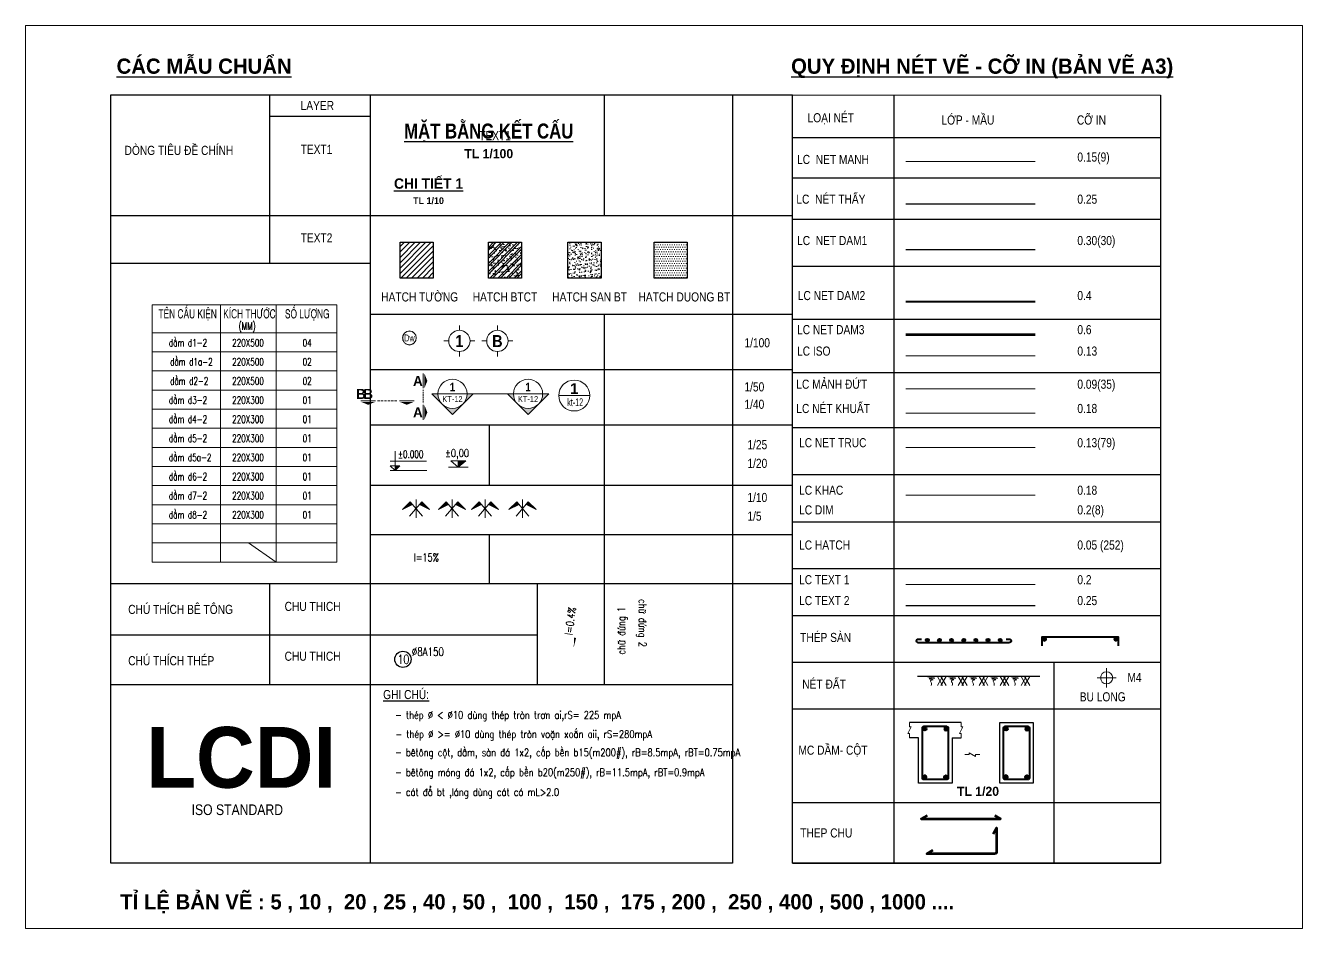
# Model space of a CAD drawing. Header units: metres. Extents: x 596935 to 599449, y 2303977 to 2305782.
# Drawn here: x 597519 to 597687, y 2305493.5 to 2305612.3 of the extents above; entities that cross this region are included whole.
import ezdxf
from ezdxf.enums import TextEntityAlignment as Align

# ---------------------------------------------------------------- set-up
doc = ezdxf.new("R2010")
doc.units = ezdxf.units.M
doc.header["$MEASUREMENT"] = 0
doc.set_wipeout_variables(frame=1)
for name, pattern in [('CENTERX2', [4, 2.5, -0.5, 0.5, -0.5]), ('DASHDOT', [1, 0.5, -0.25, 0, -0.25]), ('HIDDEN', [0.375, 0.25, -0.125])]:
    doc.linetypes.add(name, pattern=pattern)
for name, color, linetype, lineweight in [('KICHTHUOC', 8, 'Continuous', 18), ('LC Dim', 8, 'Continuous', 18), ('LC Hatch', 252, 'Continuous', 9), ('LC Hatch @ 1 (1)', 252, 'Continuous', 0), ('LC ISO', 160, 'Continuous', 13), ('LC Khac', 4, 'Continuous', 9), ('LC MANH DUT', 35, 'HIDDEN', 5), ('LC Net dam 1', 30, 'Continuous', 30), ('LC Net dam2', 6, 'Continuous', 40), ('LC Net dam3', 1, 'Continuous', 60), ('LC Net khuat', 4, 'HIDDEN', 13), ('LC Net manh', 239, 'Continuous', 5), ('LC Net thay', 7, 'Continuous', 25), ('LC Net truc', 79, 'DASHDOT', 13), ('LC Text1', 3, 'Continuous', 20), ('LC Text2', 7, 'Continuous', 25), ('Text', 7, 'Continuous', 20), ('v-KICHTHUOC', 8, 'Continuous', 18), ('v-TEXT', 7, 'Continuous', 20)]:
    doc.layers.add(name, color=color, linetype=linetype, lineweight=lineweight)
doc.styles.add('arial', font='arial.ttf', dxfattribs={"width": 0.8})
doc.styles.add('Brief text', font='')
doc.styles.add('General text 2', font='arial.ttf')
doc.styles.add('LC 1', font='')
doc.styles.add('LC 2', font='', dxfattribs={"width": 0.7})
doc.styles.add('LC 3', font='vnsimli.shx', dxfattribs={"width": 0.75})
doc.styles.add('LC3', font='', dxfattribs={"width": 0.8})
doc.styles.add('T1', font='Vnsimli.shx', dxfattribs={"width": 0.7})
doc.styles.add('T2', font='', dxfattribs={"width": 0.8})
doc.styles.add('text', font='hoatbif.shx', dxfattribs={"width": 0.7})
doc.styles.add('text1', font='', dxfattribs={"width": 0.7, "height": 300})
doc.styles.get('Brief text').set_extended_font_data('.VnHelvetInsH', bold=True)
doc.styles.get('LC 1').set_extended_font_data('.VnAvantH', bold=True)
doc.styles.get('LC 2').set_extended_font_data('.VnArial NarrowH')
doc.styles.get('LC3').set_extended_font_data('.VnArialH', bold=True)
doc.styles.get('T2').set_extended_font_data('.VnArialH')
doc.styles.get('text1').set_extended_font_data('.VnHelvetInsH', bold=True)

# ---------------------------------------------------------------- blocks, each defined once
blk = doc.blocks.new('DXicon')
at = {"layer": 'LC Hatch', "ltscale": 50}
for points in [[(-1.15, 4.39), (-1.9, 5.26), (-4.45, 2.69)], [(4.45, 2.69), (1.9, 5.26), (1.15, 4.39)]]:
    blk.add_hatch(color=252, dxfattribs=at).paths.add_polyline_path(points)
at = {"layer": 'LC Net manh', "color": 8, "ltscale": 50}
for p, q in [((-1.9, 5.26), (-4.45, 2.69)), ((-4.45, 2.69), (-1.15, 4.39)), ((-2.13, 0.57), (1.9, 5.26)), ((2.13, 0.57), (-1.9, 5.26)), ((0, 0.04), (0, 6.04)), ((4.45, 2.69), (1.15, 4.39)), ((1.9, 5.26), (4.45, 2.69))]:
    blk.add_line(p, q, dxfattribs=at)
blk = doc.blocks.new('thep tron 2')
at = {"layer": 'LC Net dam2'}
for p, q in [((-0.5, 0.5), (0.5, 0.5)), ((0.35, 0.85), (-0.35, 0.15)), ((-0.35, 0.85), (0.35, 0.15)), ((0, 1), (0, 0))]:
    blk.add_line(p, q, dxfattribs=at)
blk.add_circle((0, 0.5), 0.5, dxfattribs=at)
blk = doc.blocks.new('theptron1')
at = {"layer": 'LC Net dam3'}
for p, q in [((-0.5, 0), (0.5, 0)), ((-0.35, 0.35), (0.35, -0.35)), ((0.35, 0.35), (-0.35, -0.35)), ((0, 0.5), (0, -0.5))]:
    blk.add_line(p, q, dxfattribs=at)
blk.add_circle((0, 0), 0.5, dxfattribs=at)
blk = doc.blocks.new('mat dat')
at = {"layer": 'LC Net manh'}
for p, q in [((2, 0), (3.73, -3)), ((3.73, 0), (2, -3)), ((3.15, 0), (4.88, -3)), ((4.88, 0), (3.15, -3))]:
    blk.add_line(p, q, dxfattribs=at)
blk.add_spline([(0, 0), (-1.21, -0.12), (1.21, -0.52), (-0.75, -0.75), (0.58, -1.1), (-0.23, -1.33), (0.06, -2.19), (0, -3)], degree=3, dxfattribs=at)
blk = doc.blocks.new('TTRUC')
at = {"layer": 'LC ISO'}
for p, q in [((0, 6.95), (0, 10.13)), ((-6.95, 0), (-10.13, 0)), ((6.95, 0), (10.13, 0)), ((0, -6.95), (0, -10.13))]:
    blk.add_line(p, q, dxfattribs=at)
at = {"layer": 'LC Net manh'}
blk.add_circle((0, 0), 6.95, dxfattribs=at)
blk = doc.blocks.new('TIEUDE1')
at = {"layer": 'LC Text2', "color": 7, "style": 'LC 1'}
blk.add_attdef('TIªU§Ò', text='', height=5, dxfattribs=at).set_placement((0, 0), align=Align.BOTTOM_CENTER)
blk.add_attdef('TL', text='', height=3, dxfattribs=at).set_placement((0, -2), align=Align.TOP_CENTER)
blk = doc.blocks.new('TIEUDE2')
at = {"layer": 'LC Text2', "color": 7, "style": 'LC 1'}
blk.add_attdef('%%UTIªU§Ò', text='', height=3.5, dxfattribs=at).set_placement((0, 0), align=Align.BOTTOM_CENTER)
blk.add_attdef('TL', text='', height=2.2, dxfattribs=at).set_placement((0, -1.8), align=Align.TOP_CENTER)
blk = doc.blocks.new('trich CT')
at = {"layer": 'LC ISO'}
blk.add_line((-500, 0), (500, 0), dxfattribs=at)
blk.add_circle((0, 0), 500, dxfattribs=at)
at = {"layer": 'LC Text1', "style": 'text1'}
blk.add_attdef('T', text='', height=350, dxfattribs=at).set_placement((0, 223), align=Align.MIDDLE_CENTER)
at = {"layer": 'LC Text1', "linetype": 'ByBlock', "style": 'text', "width": 0.7}
blk.add_attdef('KT', text='', height=250, dxfattribs=at).set_placement((0, -217), align=Align.MIDDLE_CENTER)
blk = doc.blocks.new('*U19')
at = {"layer": 'LC ISO'}
h = blk.add_hatch(color=256, dxfattribs=at)
h.paths.add_polyline_path([(0, -8.49), (4.24, -4.24, -0.198912), (0, -6, -0.198912), (-4.24, -4.24)])
h.paths.add_polyline_path([(8.49, 0), (6, 0, -0.198912), (4.24, -4.24)])
h.paths.add_polyline_path([(-4.24, -4.24, -0.198912), (-6, 0), (-8.49, 0)])
h = blk.add_hatch(color=256, dxfattribs=at)
h.paths.add_polyline_path([(31.08, -8.49), (35.32, -4.24, -0.198912), (31.08, -6, -0.198912), (26.84, -4.24)])
h.paths.add_polyline_path([(39.57, 0), (37.08, 0, -0.198912), (35.32, -4.24)])
h.paths.add_polyline_path([(26.84, -4.24, -0.198912), (25.08, 0), (22.59, 0)])
for p, q in [((-6, 0), (6, 0)), ((25.08, 0), (37.08, 0))]:
    blk.add_line(p, q, dxfattribs=at)
for points in [[(6, 0), (8.49, 0), (0, -8.49), (-8.49, 0), (-6, 0)], [(37.08, 0), (39.57, 0), (31.08, -8.49), (22.59, 0), (25.08, 0)]]:
    blk.add_lwpolyline(points, dxfattribs=at)
for centre in [(0, 0), (31.08, 0)]:
    blk.add_circle(centre, 6, dxfattribs=at)
at = {"layer": 'LC MANH DUT', "linetype": 'HIDDEN', "ltscale": 300}
blk.add_line((6, 0), (25.08, 0), dxfattribs=at)
at = {"layer": 'LC Text1', "style": 'Brief text', "width": 0.8, "flags": 8}
for tag, p in [('VIEW-NUMBER2', (0, 52)), ('VIEW-NUMBER1', (0, 0))]:
    blk.add_attdef(tag, text='', height=3.5, dxfattribs=at).set_placement(p, align=Align.BOTTOM_CENTER)
at = {"layer": 'LC Text1', "style": 'arial', "width": 0.8, "flags": 8}
for tag, p in [('SHEET-NUMBER2', (0, 51.13)), ('SHEET-NUMBER1', (0, -0.87))]:
    blk.add_attdef(tag, text='', height=2.5, dxfattribs=at).set_placement(p, align=Align.TOP_CENTER)
blk = doc.blocks.new('Caodo1')
at = {"layer": 'LC Text1'}
blk.add_hatch(color=4, dxfattribs=at).paths.add_polyline_path([(0, 200), (0, 0), (243, 200)])
at = {"layer": 'LC Text1', "color": 4}
for p, q in [((324, 0), (-324, 0)), ((0, 0), (0, 200))]:
    blk.add_line(p, q, dxfattribs=at)
blk.add_lwpolyline([(-243, 200), (243, 200), (0, 0), (0, 0)], close=True, dxfattribs=at)
at = {"layer": 'LC Text1', "color": 4, "style": 'T1', "width": 0.8}
blk.add_attdef('%%P0,00', text='', height=250, dxfattribs=at).set_placement((-39, 460), align=Align.MIDDLE_CENTER)
blk = doc.blocks.new('bu lon')
at = {"layer": 'LC Khac', "color": 9}
for p, q in [((0.79, 0), (-0.79, 0)), ((0, -0.79), (0, 0.79))]:
    blk.add_line(p, q, dxfattribs=at)
at = {"layer": 'LC Khac', "color": 7}
blk.add_circle((0, 0), 0.5, dxfattribs=at)
blk = doc.blocks.new('MM')
at = {"layer": 'LC Khac', "xscale": 2.289702860291335, "yscale": 2.289702860291335, "zscale": 2.289702860291335}
blk.add_blockref('bu lon', (0, 0), dxfattribs=at)
blk = doc.blocks.new('CT')
at = {"layer": 'LC Text1', "lineweight": 15}
blk.add_hatch(color=4, dxfattribs=at).paths.add_polyline_path([(3.25, 1.6), (1.64, 1.6), (1.64, 0)])
at = {"layer": 'LC Text1', "color": 4, "lineweight": 15, "ltscale": 50}
for p, q in [((12.09, 0), (0, 0)), ((0.05, 3.14), (12, 3.14))]:
    blk.add_line(p, q, dxfattribs=at)
for points in [[(1.64, 6.43), (1.64, 0)], [(1.64, 0), (0.03, 1.6), (1.64, 1.6)], [(1.64, 0), (3.25, 1.6), (1.64, 1.6)]]:
    blk.add_lwpolyline(points, dxfattribs=at)
at = {"layer": 'LC Text1', "color": 4, "style": 'LC 3', "width": 0.75}
blk.add_attdef('CT', (1.91, 3.5), '', height=2.2, dxfattribs=at)
blk = doc.blocks.new('*U20')
at = {"layer": 'Defpoints'}
blk.add_lwpolyline([(0, 2.97), (-1.75, 2.41), (-2.83, 0.92), (-2.83, -0.92), (-1.75, -2.41), (0, -2.98), (1.75, -2.41), (2.83, -0.92), (2.83, 0.92), (1.75, 2.41)], close=True, dxfattribs=at)
at = {"layer": 'LC Text1', "style": 'General text 2', "width": 0.6, "flags": 8}
blk.add_attdef('SYMBOL', text='', height=3, dxfattribs=at).set_placement((0, 0), align=Align.MIDDLE_CENTER)
blk.add_wipeout([(0, 2.97), (-1.75, 2.41), (-2.83, 0.92), (-2.83, -0.92), (-1.75, -2.41), (0, -2.98), (1.75, -2.41), (2.83, -0.92), (2.83, 0.92), (1.75, 2.41)]).dxf.layer = 'LC Net manh'
at = {"layer": 'LC ISO'}
blk.add_circle((0, 0), 2.98, dxfattribs=at)
blk = doc.blocks.new('matcatdoc')
at = {"layer": 'LC Khac', "color": 1, "ltscale": 2}
for p, q in [((0, 485), (0, 0)), ((0, -550), (0, -1036))]:
    blk.add_line(p, q, dxfattribs=at)
for points in [[(134, 243, 0, 471, 0), (37, 243, 275, 275, 0)], [(134, -793, 0, 471, 0), (37, -793, 275, 275, 0)]]:
    blk.add_lwpolyline(points, format="xyseb", dxfattribs=at)
at = {"layer": 'LC MANH DUT', "ltscale": 200}
blk.add_line((0, -49), (0, -506), dxfattribs=at)
at = {"ltscale": 2, "style": 'LC 1'}
for p in [(-179, 243), (-179, -793)]:
    blk.add_attdef('LC', text='', height=330, dxfattribs=at).set_placement(p, align=Align.MIDDLE_CENTER)
blk = doc.blocks.new('*U18')
at = {"layer": 'LC Khac', "color": 1, "ltscale": 2}
for p, q in [((0, 0), (-485, 0)), ((1271, 0), (785, 0))]:
    blk.add_line(p, q, dxfattribs=at)
for points in [[(-243, -134, 0, 471, 0), (-243, -37, 275, 275, 0)], [(1028, -134, 0, 471, 0), (1028, -37, 275, 275, 0)]]:
    blk.add_lwpolyline(points, format="xyseb", dxfattribs=at)
at = {"layer": 'LC MANH DUT', "ltscale": 300}
blk.add_line((66, 0), (732, 0), dxfattribs=at)
at = {"ltscale": 2, "style": 'LC 1'}
for p in [(-243, 222), (1028, 222)]:
    blk.add_attdef('LC', text='', height=330, dxfattribs=at).set_placement(p, align=Align.MIDDLE_CENTER)
blk = doc.blocks.new('DODOC1')
at = {"layer": 'KICHTHUOC'}
blk.add_lwpolyline([(-630, 0, 0, 0, 0), (762, 0, 0, 66.7, 0), (443, 0, 66.7, 66.7, 0)], format="xyseb", dxfattribs=at)
at = {"layer": 'Text', "style": 'T1', "width": 0.8}
blk.add_attdef('DOC', text='', height=250, dxfattribs=at).set_placement((-79, 226), align=Align.MIDDLE_CENTER)

msp = doc.modelspace()

# ---------------------------------------------------------------- hatches: boundary and pattern name
at = {"layer": 'LC Hatch', "ltscale": 3}
h = msp.add_hatch(dxfattribs=at)
h.set_pattern_fill('AR-CONC', color=256, scale=0.140653, angle=-0.00078)
h.set_pattern_definition([(49.99922, (597747.2692, 2305256.7322), (1.0088495, -0.0882768), [0.10549, -1.1603904]), (354.9992, (597747.2692, 2305256.7322), (-0.195144, 1.0579864), [0.084392, -0.9283124]), (100.45062, (597747.3533, 2305256.7249), (0.8137063, 0.969709), [0.0896527, -0.98618]), (46.1834, (597747.2692, 2305257.0135), (1.5011075, -0.2328286), [0.158235, -1.7405857]), (96.6348, (597747.3943, 2305256.9941), (1.3146535, 1.370112), [0.134479, -1.47927]), (351.1834, (597747.2692, 2305257.0135), (1.3146524, 1.370113), [0.126588, -1.3924685]), (20.99922, (597747.4099, 2305256.9432), (0.8395622, -0.5663086), [0.10549, -1.1603904]), (325.9992, (597747.4099, 2305256.9432), (0.3422452, 1.0199434), [0.084392, -0.9283124]), (71.45062, (597747.4798, 2305256.896), (1.1818078, 0.453634), [0.0896527, -0.98618]), (37.49922, (597747.26923, 2305256.73222), (0.01710965, 0.46822625), [0, -0.9170601, 0, -0.9423777, 0, -0.9318287]), (7.49922, (597747.26923, 2305256.7322), (0.3700238, 0.5547484), [0, -0.5372959, 0, -0.8959621, 0, -0.3551498]), (327.49922, (597746.95557, 2305256.73222), (0.7508389, -0.03173446), [0, -0.3516335, 0, -1.0970964, 0, -1.4557626]), (317.49922, (597746.8149, 2305256.7322), (0.820273, 0.1407898), [0, -0.4571235, 0, -0.7285845, 0, -1.0338024])])
h.paths.add_polyline_path([(597594.678, 2305583.83), (597590.318, 2305583.83), (597590.318, 2305579.12), (597594.678, 2305579.12)])
h = msp.add_hatch(dxfattribs=at)
h.set_pattern_fill('DOTS', color=256, scale=4.922869, angle=-0.00078)
h.set_pattern_definition([(359.99922, (597748.02115, 2305256.7322), (0.15384385, 0.30767718), [0, -0.30767928])])
h.paths.add_polyline_path([(597606.024, 2305583.83), (597601.664, 2305583.83), (597601.664, 2305579.12), (597606.024, 2305579.12)])
at = {"layer": 'LC Hatch @ 1 (1)', "ltscale": 2}
h = msp.add_hatch(dxfattribs=at)
h.set_pattern_fill('ANSI31', color=256, scale=4.000182, angle=-0.00078)
h.set_pattern_definition([(44.99922, (597748.02115, 2305256.7322), (-0.3535647, 0.35357434), [])])
h.paths.add_polyline_path([(597572.597, 2305579.121), (597572.597, 2305583.83), (597568.237, 2305583.83), (597568.237, 2305579.121)])
h = msp.add_hatch(dxfattribs=at)
h.set_pattern_fill('BTCT', color=256, scale=0.200006, angle=-0.00078)
h.set_pattern_definition([(49.9992, (597570.2274, 2305828.0979), (1.434563, -0.125528), [0.150005, -1.650051]), (354.9992, (597570.2274, 2305828.0979), (-0.277491, 1.504435), [0.120004, -1.320041]), (100.4506, (597570.3469, 2305828.0874), (1.1570735, 1.378906), [0.127484, -1.402328]), (46.1834, (597570.2274, 2305828.4979), (2.134544, -0.331077), [0.225007, -2.475077]), (96.6348, (597570.4052, 2305828.4703), (1.86941, 1.94827), [0.191227, -2.103491]), (351.1834, (597570.2274, 2305828.498), (1.869409, 1.948272), [0.180006, -1.980061]), (20.9992, (597570.4274, 2305828.3979), (1.19384, -0.805279), [0.150005, -1.650051]), (325.9992, (597570.4274, 2305828.3979), (0.486666, 1.450338), [0.120004, -1.320041]), (71.4506, (597570.5269, 2305828.3308), (1.680506, 0.645058), [0.127484, -1.402328]), (37.49922, (597570.22735, 2305828.0979), (0.0243296, 0.665808), [0, -1.3040404, 0, -1.3400416, 0, -1.325041]), (7.4992, (597570.22735, 2305828.0979), (0.5261662, 0.7888407), [0, -0.7640237, 0, -1.2740395, 0, -0.5050157]), (327.49922, (597569.78134, 2305828.0979), (1.0676774, -0.0451257), [0, -0.5000155, 0, -1.5600484, 0, -2.0700642]), (317.4992, (597569.5813, 2305828.0979), (1.1664112, 0.2002002), [0, -0.65002, 0, -1.036032, 0, -1.4700456]), (44.9992, (597570.22735, 2305828.0979), (-0.5303393, 0.5303538), []), (44.9992, (597570.5809, 2305828.0979), (-0.5303393, 0.5303538), [])])
h.paths.add_polyline_path([(597584.21, 2305583.83), (597579.85, 2305583.83), (597579.85, 2305579.121), (597584.21, 2305579.121)])

# ---------------------------------------------------------------- linework, layer by layer
at = {"layer": 'LC ISO', "ltscale": 0.5}
msp.add_line((597634.783, 2305568.883), (597651.792, 2305568.882), dxfattribs=at)
at = {"layer": 'LC Khac', "ltscale": 0.5}
msp.add_line((597634.783, 2305550.574), (597651.792, 2305550.574), dxfattribs=at)
at = {"layer": 'LC MANH DUT', "ltscale": 300}
msp.add_line((597634.783, 2305564.523), (597651.792, 2305564.523), dxfattribs=at)
at = {"layer": 'LC Net dam 1'}
msp.add_line((597634.784, 2305582.861), (597651.792, 2305582.861), dxfattribs=at)
at = {"layer": 'LC Net dam2', "ltscale": 5}
msp.add_line((597651.792, 2305575.98), (597634.784, 2305575.98), dxfattribs=at)
at = {"layer": 'LC Net dam2', "elevation": 0}
msp.add_lwpolyline([(597647.998, 2305531.613), (597648.398, 2305531.613, -0.4142136), (597648.625, 2305531.385), (597648.625, 2305531.36, -0.4142136), (597648.398, 2305531.133), (597642.409, 2305531.133), (597636.42, 2305531.133, -0.4142136), (597636.193, 2305531.36), (597636.193, 2305531.386, -0.4142136), (597636.42, 2305531.613), (597636.82, 2305531.613)], format="xyb", dxfattribs=at)
msp.add_lwpolyline([(597652.728, 2305530.717), (597652.728, 2305531.917), (597662.728, 2305531.917), (597662.728, 2305530.717)], dxfattribs=at)
for points in [[(597636.954, 2305513.34), (597636.954, 2305519.94, -0.4142136), (597637.154, 2305520.14), (597640.154, 2305520.14, -0.4142136), (597640.354, 2305519.94), (597640.354, 2305513.34, -0.4142136), (597640.154, 2305513.14), (597637.154, 2305513.14, -0.4142136)], [(597647.643, 2305513.339), (597647.643, 2305519.94, -0.4142136), (597647.843, 2305520.14), (597650.843, 2305520.14, -0.4142136), (597651.043, 2305519.94), (597651.043, 2305513.339, -0.4142136), (597650.843, 2305513.139), (597647.843, 2305513.139, -0.4142136)]]:
    msp.add_lwpolyline(points, format="xyb", close=True, dxfattribs=at)
at = {"layer": 'LC Net dam3', "ltscale": 0.5}
msp.add_line((597634.783, 2305571.704), (597651.792, 2305571.703), dxfattribs=at)
at = {"layer": 'LC Net dam3', "ltscale": 5, "elevation": 0}
msp.add_lwpolyline([(597637.57, 2305508.417), (597636.791, 2305507.967), (597647.251, 2305507.967), (597646.472, 2305508.417)], dxfattribs=at)
at = {"layer": 'LC Net dam3', "elevation": 0}
msp.add_lwpolyline([(597646.258, 2305505.996), (597646.708, 2305506.776), (597646.708, 2305503.582, -0.4142136), (597646.508, 2305503.382), (597637.558, 2305503.382), (597638.337, 2305503.832)], format="xyb", dxfattribs=at)
at = {"layer": 'LC Net khuat', "ltscale": 300}
msp.add_line((597634.783, 2305561.327), (597651.792, 2305561.327), dxfattribs=at)
at = {"layer": 'LC Net manh'}
msp.add_line((597634.784, 2305594.464), (597651.793, 2305594.464), dxfattribs=at)
at = {"layer": 'LC Net manh', "elevation": 0}
for points in [[(597635.254, 2305518.64), (597635.254, 2305519.213), (597635.023, 2305519.213), (597635.484, 2305520.067), (597635.254, 2305520.067), (597635.254, 2305520.64)], [(597642.054, 2305518.64), (597642.054, 2305519.212), (597641.824, 2305519.212), (597642.284, 2305520.067), (597642.054, 2305520.067), (597642.054, 2305520.64)], [(597642.535, 2305516.417), (597643.108, 2305516.417), (597643.108, 2305516.647), (597643.963, 2305516.186), (597643.963, 2305516.417), (597644.536, 2305516.417)]]:
    msp.add_lwpolyline(points, dxfattribs=at)
at = {"layer": 'LC Net thay'}
for p, q in [((597551.054, 2305603.208, 0), (597551.053, 2305581.092, 0)), ((597564.308, 2305603.208), (597564.307, 2305502.137)), ((597595.07, 2305603.207), (597595.07, 2305587.356)), ((597611.996, 2305603.207), (597619.881, 2305603.207)), ((597633.2, 2305603.207), (597633.198, 2305502.136)), ((597564.308, 2305600.366), (597551.054, 2305600.366, 0)), ((597619.881, 2305597.602), (597668.27, 2305597.601)), ((597619.881, 2305592.309), (597668.27, 2305592.308)), ((597634.784, 2305588.868), (597651.793, 2305588.868)), ((597530.179, 2305587.357, 0), (597595.07, 2305587.356)), ((597530.179, 2305587.357, 0), (597619.881, 2305587.356)), ((597619.881, 2305586.886), (597668.27, 2305586.885)), ((597530.179, 2305581.093, 0), (597564.308, 2305581.092)), ((597619.881, 2305580.705), (597668.27, 2305580.705)), ((597564.308, 2305574.367), (597619.881, 2305574.366)), ((597595.07, 2305574.366), (597595.069, 2305525.62)), ((597619.881, 2305573.708), (597668.27, 2305573.707)), ((597564.308, 2305567.097), (597619.881, 2305567.096)), ((597619.881, 2305566.71), (597668.27, 2305566.709)), ((597564.308, 2305559.827), (597619.881, 2305559.826)), ((597579.938, 2305559.827), (597579.938, 2305551.861)), ((597619.881, 2305559.44), (597668.27, 2305559.44)), ((597619.881, 2305553.289), (597668.27, 2305553.289)), ((597564.307, 2305551.861), (597619.881, 2305551.86)), ((597619.881, 2305547.036), (597668.27, 2305547.036)), ((597564.307, 2305545.381), (597595.069, 2305545.38)), ((597564.307, 2305545.381), (597619.881, 2305545.38)), ((597579.938, 2305545.38), (597579.938, 2305538.936)), ((597619.881, 2305540.885), (597668.27, 2305540.885)), ((597530.178, 2305538.937, 0), (597619.881, 2305538.935)), ((597551.053, 2305538.936, 0), (597551.053, 2305525.62, 0)), ((597586.312, 2305525.62), (597586.312, 2305538.936)), ((597634.783, 2305536.056), (597651.792, 2305536.056)), ((597619.88, 2305534.734), (597668.27, 2305534.734)), ((597530.178, 2305532.172, 0), (597586.312, 2305532.171)), ((597619.88, 2305528.583), (597668.269, 2305528.583)), ((597654.252, 2305528.583), (597654.251, 2305502.135)), ((597652.389, 2305526.691), (597636.308, 2305526.691)), ((597530.178, 2305525.621, 0), (597611.995, 2305525.62)), ((597530.178, 2305525.621, 0), (597611.995, 2305525.62)), ((597619.88, 2305522.433), (597668.269, 2305522.432)), ((597642.054, 2305520.64), (597635.254, 2305520.64)), ((597636.454, 2305518.64), (597635.254, 2305518.64)), ((597640.854, 2305518.64), (597642.054, 2305518.64)), ((597619.88, 2305510.131), (597668.269, 2305510.13)), ((597619.88, 2305502.136), (597668.269, 2305502.135))]:
    msp.add_line(p, q, dxfattribs=at)
at = {"layer": 'LC Net thay', "elevation": 0}
for points in [[(597530.179, 2305603.208), (597611.996, 2305603.207), (597611.995, 2305502.136), (597530.178, 2305502.137)], [(597619.881, 2305603.207), (597668.27, 2305603.206), (597668.269, 2305502.135), (597619.88, 2305502.136)], [(597647.143, 2305520.64), (597651.543, 2305520.64), (597651.543, 2305512.639), (597647.143, 2305512.639)]]:
    msp.add_lwpolyline(points, close=True, dxfattribs=at)
msp.add_lwpolyline([(597640.854, 2305518.64), (597640.854, 2305512.64), (597636.454, 2305512.64), (597636.454, 2305518.64)], dxfattribs=at)
at = {"layer": 'LC Net truc', "linetype": 'CENTERX2', "ltscale": 200}
msp.add_line((597634.783, 2305556.827), (597651.792, 2305556.827), dxfattribs=at)
at = {"layer": 'LC Text1'}
msp.add_line((597634.783, 2305538.8), (597651.792, 2305538.799), dxfattribs=at)
at = {"layer": 'LC Text2', "ltscale": 2, "elevation": 0}
for points in [[(597568.237, 2305583.83), (597572.597, 2305583.83), (597572.597, 2305579.121), (597568.237, 2305579.121)], [(597579.85, 2305583.83), (597584.21, 2305583.83), (597584.21, 2305579.121), (597579.85, 2305579.121)], [(597590.318, 2305583.83), (597594.678, 2305583.83), (597594.678, 2305579.12), (597590.318, 2305579.12)], [(597601.664, 2305583.83), (597606.024, 2305583.83), (597606.024, 2305579.12), (597601.664, 2305579.12)]]:
    msp.add_lwpolyline(points, close=True, dxfattribs=at)
at = {"layer": 'LC Text2', "ltscale": 100}
msp.add_circle((597568.611, 2305528.954, 0), 1.07, dxfattribs=at)

# ---------------------------------------------------------------- block references
at = {"layer": 'LC Dim'}
for p, xscale, yscale, zscale, rotation in [((597637.274, 2305519.82, 0), 0.4000124032784512, 0.4000124032784512, 0.4000124032784512, 359.999216292062), ((597640.034, 2305519.82, 0), -0.4000124032784512, 0.4000124032784505, 0.4000124032784505, 359.999216292062), ((597647.963, 2305519.82, 0), 0.4000124032784512, 0.4000124032784512, 0.4000124032784512, 359.999216292062), ((597650.723, 2305519.82, 0), -0.4000124032784512, 0.4000124032784505, 0.4000124032784505, 359.999216292062), ((597637.274, 2305513.46, 0), -0.4000124032784508, 0.4000124032784505, 0.4000124032784505, 179.9992162950231), ((597640.034, 2305513.46, 0), 0.4000124032784508, 0.4000124032784508, 0.4000124032784508, 179.9992162950232), ((597647.963, 2305513.459, 0), -0.4000124032784508, 0.4000124032784505, 0.4000124032784505, 179.9992162950231), ((597650.723, 2305513.459, 0), 0.4000124032784508, 0.4000124032784508, 0.4000124032784508, 179.9992162950232)]:
    msp.add_blockref('theptron1', p, dxfattribs=dict(at, xscale=xscale, yscale=yscale, zscale=zscale, rotation=rotation))
at = {"layer": 'LC Hatch', "xscale": 0.4000124032784512, "yscale": 0.4000124032784512, "zscale": 0.4000124032784512, "rotation": 359.999216292062}
for p in [(597570.332, 2305547.575, 0), (597575.07, 2305547.575, 0), (597579.412, 2305547.575, 0), (597584.347, 2305547.575, 0)]:
    msp.add_blockref('DXicon', p, dxfattribs=at)
at = {"layer": 'LC ISO', "xscale": 0.2015750894901067, "yscale": 0.2015750894901067, "zscale": 0.2015750894901067, "rotation": 359.999216292062}
for p in [(597576.038, 2305570.854, 0), (597581.039, 2305570.854, 0)]:
    msp.add_blockref('TTRUC', p, dxfattribs=at)
at = {"layer": 'LC ISO'}
ref = msp.add_blockref('*U19', (597575.129, 2305563.881, 0), dxfattribs=dict(at, xscale=0.3200099226228609, yscale=0.3200099226228609, zscale=0.3200099226228609, rotation=359.999216292062))
ref.add_attrib('VIEW-NUMBER1', '1', dxfattribs={"layer": 'LC Text1', "height": 1.12, "rotation": 359.99922, "style": 'Brief text', "width": 0.8}).set_placement((597575.129, 2305563.881, 0), align=Align.BOTTOM_CENTER)
ref.add_attrib('SHEET-NUMBER1', 'KT-12', dxfattribs={"layer": 'LC Text1', "height": 0.8, "rotation": 359.99922, "style": 'arial', "width": 0.8}).set_placement((597575.129, 2305563.601, 0), align=Align.TOP_CENTER)
ref.add_attrib('VIEW-NUMBER2', '1', dxfattribs={"layer": 'LC Text1', "height": 1.12, "rotation": 359.99922, "style": 'Brief text', "width": 0.8}).set_placement((597585.074, 2305563.88, 0), align=Align.BOTTOM_CENTER)
ref.add_attrib('SHEET-NUMBER2', 'KT-12', dxfattribs={"layer": 'LC Text1', "height": 0.8, "rotation": 359.99922, "style": 'arial', "width": 0.8}).set_placement((597585.074, 2305563.601, 0), align=Align.TOP_CENTER)
ref = msp.add_blockref('trich CT', (597591.151, 2305563.667, 0), dxfattribs=dict(at, xscale=0.004073269157958015, yscale=0.004073269157958015, zscale=0.004073269157958015, rotation=359.999216292062))
ref.add_attrib('T', '1', dxfattribs={"layer": 'LC Text2', "height": 1.426, "rotation": 359.99922, "style": 'text1'}).set_placement((597591.151, 2305564.574, 0), align=Align.MIDDLE_CENTER)
ref.add_attrib('KT', ' kt-12', dxfattribs={"layer": 'LC Text2', "linetype": 'ByBlock', "height": 1.0183, "rotation": 359.99922, "style": 'text', "width": 0.55}).set_placement((597591.151, 2305562.782, 0), align=Align.MIDDLE_CENTER)
at = {"layer": 'LC Khac', "xscale": 0.4000124032784512, "yscale": 0.4000124032784512, "zscale": 0.4000124032784512, "rotation": 359.999216292062}
for p in [(597638.131, 2305526.691, 0), (597640.882, 2305526.691, 0), (597643.633, 2305526.691, 0), (597646.384, 2305526.691, 0), (597649.136, 2305526.691, 0)]:
    msp.add_blockref('mat dat', p, dxfattribs=at)
at = {"layer": 'LC MANH DUT', "xscale": 0.6988022947699404, "yscale": 0.6988022947699404, "zscale": 0.6988022947699404, "rotation": 359.999216292062}
msp.add_blockref('MM', (597661.197, 2305526.517, 0), dxfattribs=at)
at = {"layer": 'LC Net dam2'}
for p, xscale, yscale, zscale, rotation in [((597637.6, 2305531.253, 0), 0.4000124032784512, 0.4000124032784512, 0.4000124032784512, 359.999216292062), ((597639.2, 2305531.253, 0), 0.4000124032784512, 0.4000124032784512, 0.4000124032784512, 359.999216292062), ((597640.8, 2305531.253, 0), 0.4000124032784512, 0.4000124032784512, 0.4000124032784512, 359.999216292062), ((597642.4, 2305531.253, 0), 0.4000124032784512, 0.4000124032784512, 0.4000124032784512, 359.999216292062), ((597644, 2305531.253, 0), 0.4000124032784512, 0.4000124032784512, 0.4000124032784512, 359.999216292062), ((597645.6, 2305531.253, 0), 0.4000124032784512, 0.4000124032784512, 0.4000124032784512, 359.999216292062), ((597647.2, 2305531.253, 0), 0.4000124032784512, 0.4000124032784512, 0.4000124032784512, 359.999216292062), ((597653.048, 2305531.797, 0), -0.4000124032784508, 0.4000124032784505, 0.4000124032784505, 179.9992162950231), ((597662.408, 2305531.797, 0), 0.4000124032784508, 0.4000124032784508, 0.4000124032784508, 179.9992162950232)]:
    msp.add_blockref('thep tron 2', p, dxfattribs=dict(at, xscale=xscale, yscale=yscale, zscale=zscale, rotation=rotation))
at = {"layer": 'LC Net manh'}
ref = msp.add_blockref('matcatdoc', (597571.293, 2305564.621, 0), dxfattribs=dict(at, xscale=0.004000124032785764, yscale=0.004000124032785764, zscale=0.004000124032785764, rotation=359.999216292062))
ref.add_attrib('LC', 'A', dxfattribs={"layer": '0', "ltscale": 2, "height": 1.32, "rotation": 359.99922, "style": 'LC 1'}).set_placement((597570.579, 2305561.449, 0), align=Align.MIDDLE_CENTER)
ref.add_attrib('LC', 'A', dxfattribs={"layer": '0', "ltscale": 2, "height": 1.32, "rotation": 359.99922, "style": 'LC 1'}).set_placement((597570.579, 2305565.592, 0), align=Align.MIDDLE_CENTER)
ref = msp.add_blockref('*U18', (597565.008, 2305562.982, 0), dxfattribs=dict(at, xscale=0.004000124032785764, yscale=0.004000124032785764, zscale=0.004000124032785764, rotation=359.999216292062))
ref.add_attrib('LC', 'B', dxfattribs={"layer": '0', "ltscale": 2, "height": 1.32, "rotation": 359.99922, "style": 'LC 1'}).set_placement((597563.09, 2305563.871, 0), align=Align.MIDDLE_CENTER)
ref.add_attrib('LC', 'B', dxfattribs={"layer": '0', "ltscale": 2, "height": 1.32, "rotation": 359.99922, "style": 'LC 1'}).set_placement((597564.037, 2305563.871, 0), align=Align.MIDDLE_CENTER)
at = {"layer": 'LC Text1'}
ref = msp.add_blockref('CT', (597566.915, 2305553.787, 0), dxfattribs=dict(at, xscale=0.4000124032784512, yscale=0.4000124032784512, zscale=0.4000124032784512, rotation=359.999216292062))
ref.add_attrib('CT', '%%P0.000', (597567.971, 2305555.443, 0), dxfattribs={"color": 3, "height": 0.9921, "rotation": 359.99922, "style": 'LC 3', "width": 0.7})
ref = msp.add_blockref('Caodo1', (597575.895, 2305554.257, 0), dxfattribs=dict(at, xscale=0.004000124032785764, yscale=0.004000124032785764, zscale=0.004000124032785764, rotation=359.999216292062))
ref.add_attrib('%%P0,00', '%%p0,00', dxfattribs={"layer": 'LC Text2', "height": 1, "rotation": 359.99922, "style": 'T1', "width": 0.8}).set_placement((597575.738, 2305556.096, 0), align=Align.MIDDLE_CENTER)
at = {"layer": 'LC Text2'}
ref = msp.add_blockref('TIEUDE1', (597579.901, 2305596.892, 0), dxfattribs=dict(at, xscale=0.4000124032784512, yscale=0.4000124032784512, zscale=0.4000124032784512, rotation=359.999216292062))
ref.add_attrib('TIªU§Ò', '%%UmÆt b»ng kÕt cÊu', dxfattribs={"color": 7, "height": 1.96983, "rotation": 359.99922, "style": 'LC3', "width": 0.8}).set_placement((597579.901, 2305596.892, 0), align=Align.BOTTOM_CENTER)
ref.add_attrib('TL', 'TL 1/100', dxfattribs={"color": 7, "height": 1.2, "rotation": 359.99922, "style": 'LC 1'}).set_placement((597579.901, 2305596.092, 0), align=Align.TOP_CENTER)
ref = msp.add_blockref('TIEUDE2', (597571.979, 2305590.467, 0), dxfattribs=dict(at, xscale=0.4000124032784512, yscale=0.4000124032784512, zscale=0.4000124032784512, rotation=359.999216292062))
ref.add_attrib('%%UTIªU§Ò', '%%Uchi tiÕt 1', dxfattribs={"color": 7, "height": 1.3585, "rotation": 359.99922, "style": 'LC 1'}).set_placement((597571.979, 2305590.467, 0), align=Align.BOTTOM_CENTER)
ref.add_attrib('TL', 'TL 1/10', dxfattribs={"color": 7, "height": 0.88, "rotation": 359.99922, "style": 'LC 1'}).set_placement((597571.979, 2305589.747, 0), align=Align.TOP_CENTER)
at = {"layer": 'v-KICHTHUOC'}
ref = msp.add_blockref('DODOC1', (597591.495, 2305533.544, 0), dxfattribs=dict(at, xscale=-0.004000182335366501, yscale=0.0040001823353665, zscale=0.0040001823353665, rotation=82.3267871807796))
ref.add_attrib('DOC', 'I=0.4%', dxfattribs={"layer": 'v-TEXT', "height": 1, "rotation": 82.32679, "style": 'T1', "width": 0.8}).set_placement((597590.642, 2305533.977, 0), align=Align.MIDDLE_CENTER)

# ---------------------------------------------------------------- texts
at = {"layer": 'LC Text1', "ltscale": 0.2, "style": 'LC 1', "width": 0.9}
for s, p in [('1', (597576.038, 2305569.57, 0)), ('B', (597581.039, 2305569.57, 0))]:
    msp.add_text(s, height=1.578, rotation=359.99922, dxfattribs=at).set_placement(p, align=Align.BOTTOM_CENTER)
at = {"layer": 'LC Text1', "style": 'LC 3', "width": 0.75}
msp.add_text(' I=15%%%', height=1.0487, rotation=359.99922, dxfattribs=at).set_placement((597569.49, 2305541.842, 0))
at = {"layer": 'LC Text1', "color": 3, "style": 'LC 3', "width": 0.8}
for s, height, rotation, p in [('ch÷ ®øng 2', 1, 269.99922, (597599.644, 2305536.888, 0)), ('ch÷ ®øng 1', 1, 89.99922, (597597.836, 2305529.562, 0)), ('- thÐp %%C < %%C10 dïng thÐp trßn tr¬n ai,rS= 225 mpA', 1.00003, 359.99922, (597567.574, 2305521.134, 0)), ('- thÐp %%C >= %%C10 dïng thÐp trßn voÆn xo¾n aii, rS=280mpA', 1.00003, 359.99922, (597567.614, 2305518.609, 0)), ('- bªt«ng cét, dÇm, sµn ®¸ 1x2, cÊp bÒn b15(m200#), rB=8.5mpA, rBT=0.75mpA', 1.00003, 359.99922, (597567.566, 2305516.202, 0)), ('- bªt«ng mãng ®¸ 1x2, cÊp bÒn b20(m250#), rB=11.5mpA, rBT=0.9mpA', 1.00003, 359.99922, (597567.566, 2305513.589, 0)), ('- c¸t ®æ bt ,l¸ng dïng c¸t cã mL>2.0', 1.00003, 359.99922, (597567.565, 2305510.976, 0))]:
    msp.add_text(s, height=height, rotation=rotation, dxfattribs=at).set_placement(p)
at = {"layer": 'LC Text2', "lineweight": -2}
for s, height, style, p in [('%%uc¸c mÉu chuÈn', 2.00006, 'LC 1', (597530.938, 2305606.003, 0)), ('%%Uquy ®Þnh nÐt vÏ - cì in (b¶n vÏ A3)', 2.00006, 'LC 1', (597619.687, 2305606.002, 0)), ('tl 1/20', 1.2, 'LC 1', (597641.513, 2305510.986, 0)), ('iso standard', 1.40004, 'LC 2', (597540.806, 2305508.464, 0)), ('tØ lÖ b¶n vÏ : 5 , 10 ,  20 , 25 , 40 , 50 ,  100 ,  150 ,  175 , 200 ,  250 , 400 , 500 , 1000 ....', 2.00006, 'LC 1', (597531.417, 2305496.053, 0))]:
    msp.add_text(s, height=height, rotation=359.99922, dxfattribs=dict(at, style=style)).set_placement(p)
at = {"layer": 'LC Text2', "style": 'T2', "width": 0.8}
for s, height, p in [('layer', 1.2, (597555.154, 2305601.223, 0)), ('lo¹i nÐt', 1.2, (597621.852, 2305599.614, 0)), ('Líp - mÇu', 1.2, (597639.467, 2305599.314, 0)), ('cì in', 1.2, (597657.287, 2305599.314, 0)), ('text1', 1.2, (597578.646, 2305597.263, 0)), ('dßng tiªu ®Ò chÝnh', 1.20004, (597531.991, 2305595.321, 0)), ('text1', 1.2, (597555.154, 2305595.457, 0)), ('LC  Net manh', 1.20004, (597620.47, 2305594.127, 0)), ('0.15(9)', 1.2, (597657.347, 2305594.442, 0)), ('LC  nÐt thÊy', 1.20004, (597620.377, 2305588.899, 0)), ('0.25 ', 1.2, (597657.347, 2305588.899, 0)), ('text2', 1.2, (597555.154, 2305583.81, 0)), ('LC  Net dam1', 1.20004, (597620.469, 2305583.457, 0)), ('0.30(30)', 1.2, (597657.347, 2305583.457, 0)), ('HATCH T¦êNG', 1.20004, (597565.758, 2305576.04, 0)), ('HATCH BTCT', 1.2, (597577.791, 2305576.04, 0)), ('HATCH SAN BT', 1.20004, (597588.258, 2305576.04, 0)), ('HATCH DUONG BT', 1.20004, (597599.605, 2305576.039, 0)), ('LC Net dam2', 1.20004, (597620.567, 2305576.219, 0)), ('0.4', 1.2, (597657.347, 2305576.219, 0)), ('LC Net dam3', 1.20004, (597620.468, 2305571.735, 0)), ('0.6', 1.2, (597657.347, 2305571.734, 0)), ('1/100', 1.2, (597613.545, 2305570.008, 0)), ('LC iso', 1.2, (597620.468, 2305568.914, 0)), ('0.13', 1.2, (597657.347, 2305568.913, 0)), ('1/50', 1.2, (597613.544, 2305564.206, 0)), ('LC m¶nh ®øt', 1.20004, (597620.369, 2305564.554, 0)), ('0.09(35)', 1.2, (597657.347, 2305564.554, 0)), ('1/40', 1.2, (597613.544, 2305561.914, 0)), ('LC nÐt khuÊt', 1.20004, (597620.369, 2305561.358, 0)), ('0.18', 1.2, (597657.347, 2305561.358, 0)), ('1/25', 1.2, (597613.935, 2305556.598, 0)), ('LC Net truc', 1.20004, (597620.733, 2305556.858, 0)), ('0.13(79)', 1.2, (597657.346, 2305556.858, 0)), ('1/20', 1.2, (597613.935, 2305554.141, 0)), ('LC khac', 1.2, (597620.733, 2305550.605, 0)), ('0.18', 1.2, (597657.346, 2305550.605, 0)), ('1/10', 1.2, (597613.935, 2305549.651, 0)), ('1/5', 1.2, (597613.935, 2305547.195, 0)), ('LC dim', 1.2, (597620.733, 2305548.016, 0)), ('0.2(8)', 1.2, (597657.346, 2305548.016, 0)), ('LC Hatch', 1.2, (597620.733, 2305543.397, 0)), ('0.05 (252)', 1.2, (597657.346, 2305543.397, 0)), ('LC text 1', 1.2, (597620.733, 2305538.831, 0)), ('0.2', 1.2, (597657.346, 2305538.83, 0)), ('chó thÝch bª t«ng', 1.20004, (597532.467, 2305534.923, 0)), ('chu thich', 1.2, (597553.045, 2305535.317, 0)), ('LC text 2', 1.2, (597620.733, 2305536.087, 0)), ('0.25', 1.2, (597657.346, 2305536.087, 0)), ('thÐp sµn', 1.2, (597620.875, 2305531.23, 0)), ('chu thich', 1.2, (597553.045, 2305528.765, 0)), ('chó thÝch thÐp', 1.20004, (597532.466, 2305528.173, 0)), ('nÐt ®Êt', 1.2, (597621.154, 2305525.079, 0)), ('m4', 1.2, (597663.929, 2305525.975, 0)), ('%%Ughi chó:', 1.20004, (597566.008, 2305523.719, 0)), ('bu long', 1.2, (597657.663, 2305523.419, 0)), ('mc dÇm- cét', 1.20004, (597620.648, 2305516.399, 0)), ('thep chu', 1.2, (597620.884, 2305505.51, 0))]:
    msp.add_text(s, height=height, rotation=359.99922, dxfattribs=at).set_placement(p)
at = {"layer": 'LC Text2', "linetype": 'ByBlock', "style": 'LC 3', "width": 0.75}
msp.add_text('%%C8A150', height=1.1111, rotation=359.99922, dxfattribs=at).set_placement((597569.785, 2305529.398, 0))
at = {"layer": 'LC Text2', "ltscale": 100, "style": 'LC 3', "width": 0.75}
msp.add_text('10', height=1.2223, rotation=359.99922, dxfattribs=at).set_placement((597568.672, 2305528.954, 0), align=Align.MIDDLE_CENTER)
at = {"layer": 'LC Text2', "lineweight": -2, "style": 'LC 1'}
msp.add_text('LCDI', height=8.0002, rotation=359.99922, dxfattribs=at).set_placement((597547.334, 2305516.058, 0), align=Align.MIDDLE)

# ---------------------------------------------------------------- next in the draw order: wipeouts: each hides what was drawn before it
at = {"ltscale": 500}
msp.add_wipeout([(597535.612, 2305575.611), (597559.911, 2305575.61), (597559.91, 2305541.747), (597535.612, 2305541.747)], dxfattribs=at).translate(0, 0, 0).dxf.layer = 'LC Net truc'

# ---------------------------------------------------------------- next in the draw order: linework, layer by layer
at = {"layer": 'LC Dim', "ltscale": 3, "elevation": 0}
msp.add_lwpolyline([(597518.96, 2305612.347), (597686.964, 2305612.344), (597686.963, 2305493.541), (597518.959, 2305493.543)], close=True, dxfattribs=at)
at = {"layer": 'LC MANH DUT', "ltscale": 500, "elevation": 0}
for points in [[(597535.612, 2305575.611), (597544.61, 2305575.611), (597544.61, 2305571.927), (597535.612, 2305571.927)], [(597544.61, 2305575.611), (597551.937, 2305575.61), (597551.937, 2305571.927), (597544.61, 2305571.927)], [(597551.937, 2305575.61), (597559.911, 2305575.61), (597559.911, 2305571.927), (597551.937, 2305571.927)], [(597535.612, 2305571.927), (597544.61, 2305571.927), (597544.61, 2305569.412), (597535.612, 2305569.412)], [(597544.61, 2305571.927), (597551.937, 2305571.927), (597551.937, 2305569.412), (597544.61, 2305569.412)], [(597551.937, 2305571.927), (597559.911, 2305571.927), (597559.911, 2305569.412), (597551.937, 2305569.412)], [(597535.612, 2305569.412), (597544.61, 2305569.412), (597544.61, 2305566.897), (597535.612, 2305566.897)], [(597544.61, 2305569.412), (597551.937, 2305569.412), (597551.937, 2305566.897), (597544.61, 2305566.897)], [(597551.937, 2305569.412), (597559.911, 2305569.412), (597559.911, 2305566.897), (597551.937, 2305566.897)], [(597535.612, 2305566.897), (597544.61, 2305566.897), (597544.609, 2305564.382), (597535.612, 2305564.382)], [(597544.61, 2305566.897), (597551.937, 2305566.897), (597551.937, 2305564.382), (597544.609, 2305564.382)], [(597551.937, 2305566.897), (597559.911, 2305566.897), (597559.911, 2305564.382), (597551.937, 2305564.382)], [(597535.612, 2305564.382), (597544.609, 2305564.382), (597544.609, 2305561.867), (597535.612, 2305561.867)], [(597544.609, 2305564.382), (597551.937, 2305564.382), (597551.937, 2305561.867), (597544.609, 2305561.867)], [(597551.937, 2305564.382), (597559.911, 2305564.382), (597559.911, 2305561.867), (597551.937, 2305561.867)], [(597535.612, 2305561.867), (597544.609, 2305561.867), (597544.609, 2305559.352), (597535.612, 2305559.352)], [(597544.609, 2305561.867), (597551.937, 2305561.867), (597551.936, 2305559.352), (597544.609, 2305559.352)], [(597551.937, 2305561.867), (597559.911, 2305561.867), (597559.911, 2305559.352), (597551.936, 2305559.352)], [(597535.612, 2305559.352), (597544.609, 2305559.352), (597544.609, 2305556.837), (597535.612, 2305556.837)], [(597544.609, 2305559.352), (597551.936, 2305559.352), (597551.936, 2305556.837), (597544.609, 2305556.837)], [(597551.936, 2305559.352), (597559.911, 2305559.352), (597559.911, 2305556.837), (597551.936, 2305556.837)], [(597535.612, 2305556.837), (597544.609, 2305556.837), (597544.609, 2305554.322), (597535.612, 2305554.322)], [(597544.609, 2305556.837), (597551.936, 2305556.837), (597551.936, 2305554.322), (597544.609, 2305554.322)], [(597551.936, 2305556.837), (597559.911, 2305556.837), (597559.911, 2305554.322), (597551.936, 2305554.322)], [(597535.612, 2305554.322), (597544.609, 2305554.322), (597544.609, 2305551.807), (597535.612, 2305551.807)], [(597544.609, 2305554.322), (597551.936, 2305554.322), (597551.936, 2305551.807), (597544.609, 2305551.807)], [(597551.936, 2305554.322), (597559.911, 2305554.322), (597559.911, 2305551.807), (597551.936, 2305551.807)], [(597535.612, 2305551.807), (597544.609, 2305551.807), (597544.609, 2305549.292), (597535.612, 2305549.292)], [(597544.609, 2305551.807), (597551.936, 2305551.807), (597551.936, 2305549.292), (597544.609, 2305549.292)], [(597551.936, 2305551.807), (597559.911, 2305551.807), (597559.911, 2305549.292), (597551.936, 2305549.292)], [(597535.612, 2305549.292), (597544.609, 2305549.292), (597544.609, 2305546.777), (597535.612, 2305546.777)], [(597544.609, 2305549.292), (597551.936, 2305549.292), (597551.936, 2305546.777), (597544.609, 2305546.777)], [(597551.936, 2305549.292), (597559.911, 2305549.292), (597559.91, 2305546.777), (597551.936, 2305546.777)], [(597535.612, 2305546.777), (597544.609, 2305546.777), (597544.609, 2305544.262), (597535.612, 2305544.262)], [(597544.609, 2305546.777), (597551.936, 2305546.777), (597551.936, 2305544.262), (597544.609, 2305544.262)], [(597551.936, 2305546.777), (597559.91, 2305546.777), (597559.91, 2305544.262), (597551.936, 2305544.262)], [(597535.612, 2305544.262), (597544.609, 2305544.262), (597544.609, 2305541.747), (597535.612, 2305541.747)], [(597544.609, 2305544.262), (597551.936, 2305544.262), (597551.936, 2305541.747), (597544.609, 2305541.747)], [(597548.273, 2305544.262), (597559.91, 2305544.262), (597559.91, 2305541.747), (597551.936, 2305541.747)]]:
    msp.add_lwpolyline(points, close=True, dxfattribs=at)

# ---------------------------------------------------------------- next in the draw order: texts
at = {"layer": 'LC Text1', "color": 3, "style": 'LC 3', "width": 0.7}
for s, p in [('(MM)', (597546.986, 2305572.325, 0)), ('dÇm d1-2', (597537.824, 2305570.109, 0)), ('220X500', (597546.148, 2305570.109, 0)), ('04', (597555.42, 2305570.108, 0)), ('dÇm d1a-2', (597537.986, 2305567.594, 0)), ('220X500', (597546.148, 2305567.594, 0)), ('02', (597555.42, 2305567.593, 0)), ('dÇm d2-2', (597537.986, 2305565.079, 0)), ('220X500', (597546.148, 2305565.079, 0)), ('02', (597555.42, 2305565.079, 0)), ('dÇm d3-2', (597537.823, 2305562.564, 0)), ('220X300', (597546.148, 2305562.564, 0)), ('01', (597555.42, 2305562.564, 0)), ('dÇm d4-2', (597537.823, 2305560.049, 0)), ('220X300', (597546.148, 2305560.049, 0)), ('01', (597555.42, 2305560.049, 0)), ('dÇm d5-2', (597537.823, 2305557.534, 0)), ('220X300', (597546.148, 2305557.534, 0)), ('01', (597555.42, 2305557.534, 0)), ('dÇm d5a-2', (597537.823, 2305555.019, 0)), ('220X300', (597546.148, 2305555.019, 0)), ('01', (597555.42, 2305555.019, 0)), ('dÇm d6-2', (597537.823, 2305552.504, 0)), ('220X300', (597546.148, 2305552.504, 0)), ('01', (597555.42, 2305552.504, 0)), ('dÇm d7-2', (597537.823, 2305549.989, 0)), ('220X300', (597546.148, 2305549.989, 0)), ('01', (597555.42, 2305549.989, 0)), ('dÇm d8-2', (597537.823, 2305547.474, 0)), ('220X300', (597546.148, 2305547.474, 0)), ('01', (597555.42, 2305547.474, 0))]:
    msp.add_text(s, height=0.9921, rotation=359.99922, dxfattribs=at).set_placement(p)
at = {"layer": 'LC Text2', "lineweight": -2, "style": 'LC 2', "width": 0.8}
for s, height, p in [('tªn cÊu kiÖn', 1.20004, (597536.448, 2305573.819, 0)), ('kÝch th\xadíc', 1.2, (597544.962, 2305573.819, 0)), ('sè l\xadîng', 1.2, (597553.093, 2305573.819, 0))]:
    msp.add_text(s, height=height, rotation=359.99922, dxfattribs=at).set_placement(p)

# ---------------------------------------------------------------- next in the draw order: block references
at = {"layer": 'LC Net manh'}
ref = msp.add_blockref('*U20', (597569.465, 2305571.238, 0), dxfattribs=dict(at, xscale=0.3049506321464103, yscale=0.3049506321464103, zscale=0.3049506321464103, rotation=359.999216292062))
ref.add_attrib('SYMBOL', 'Dw', dxfattribs={"layer": 'LC Text1', "height": 0.9149, "rotation": 359.99922, "style": 'General text 2', "width": 0.6}).set_placement((597569.465, 2305571.238, 0), align=Align.MIDDLE_CENTER)

doc.saveas('drawing.dxf')
